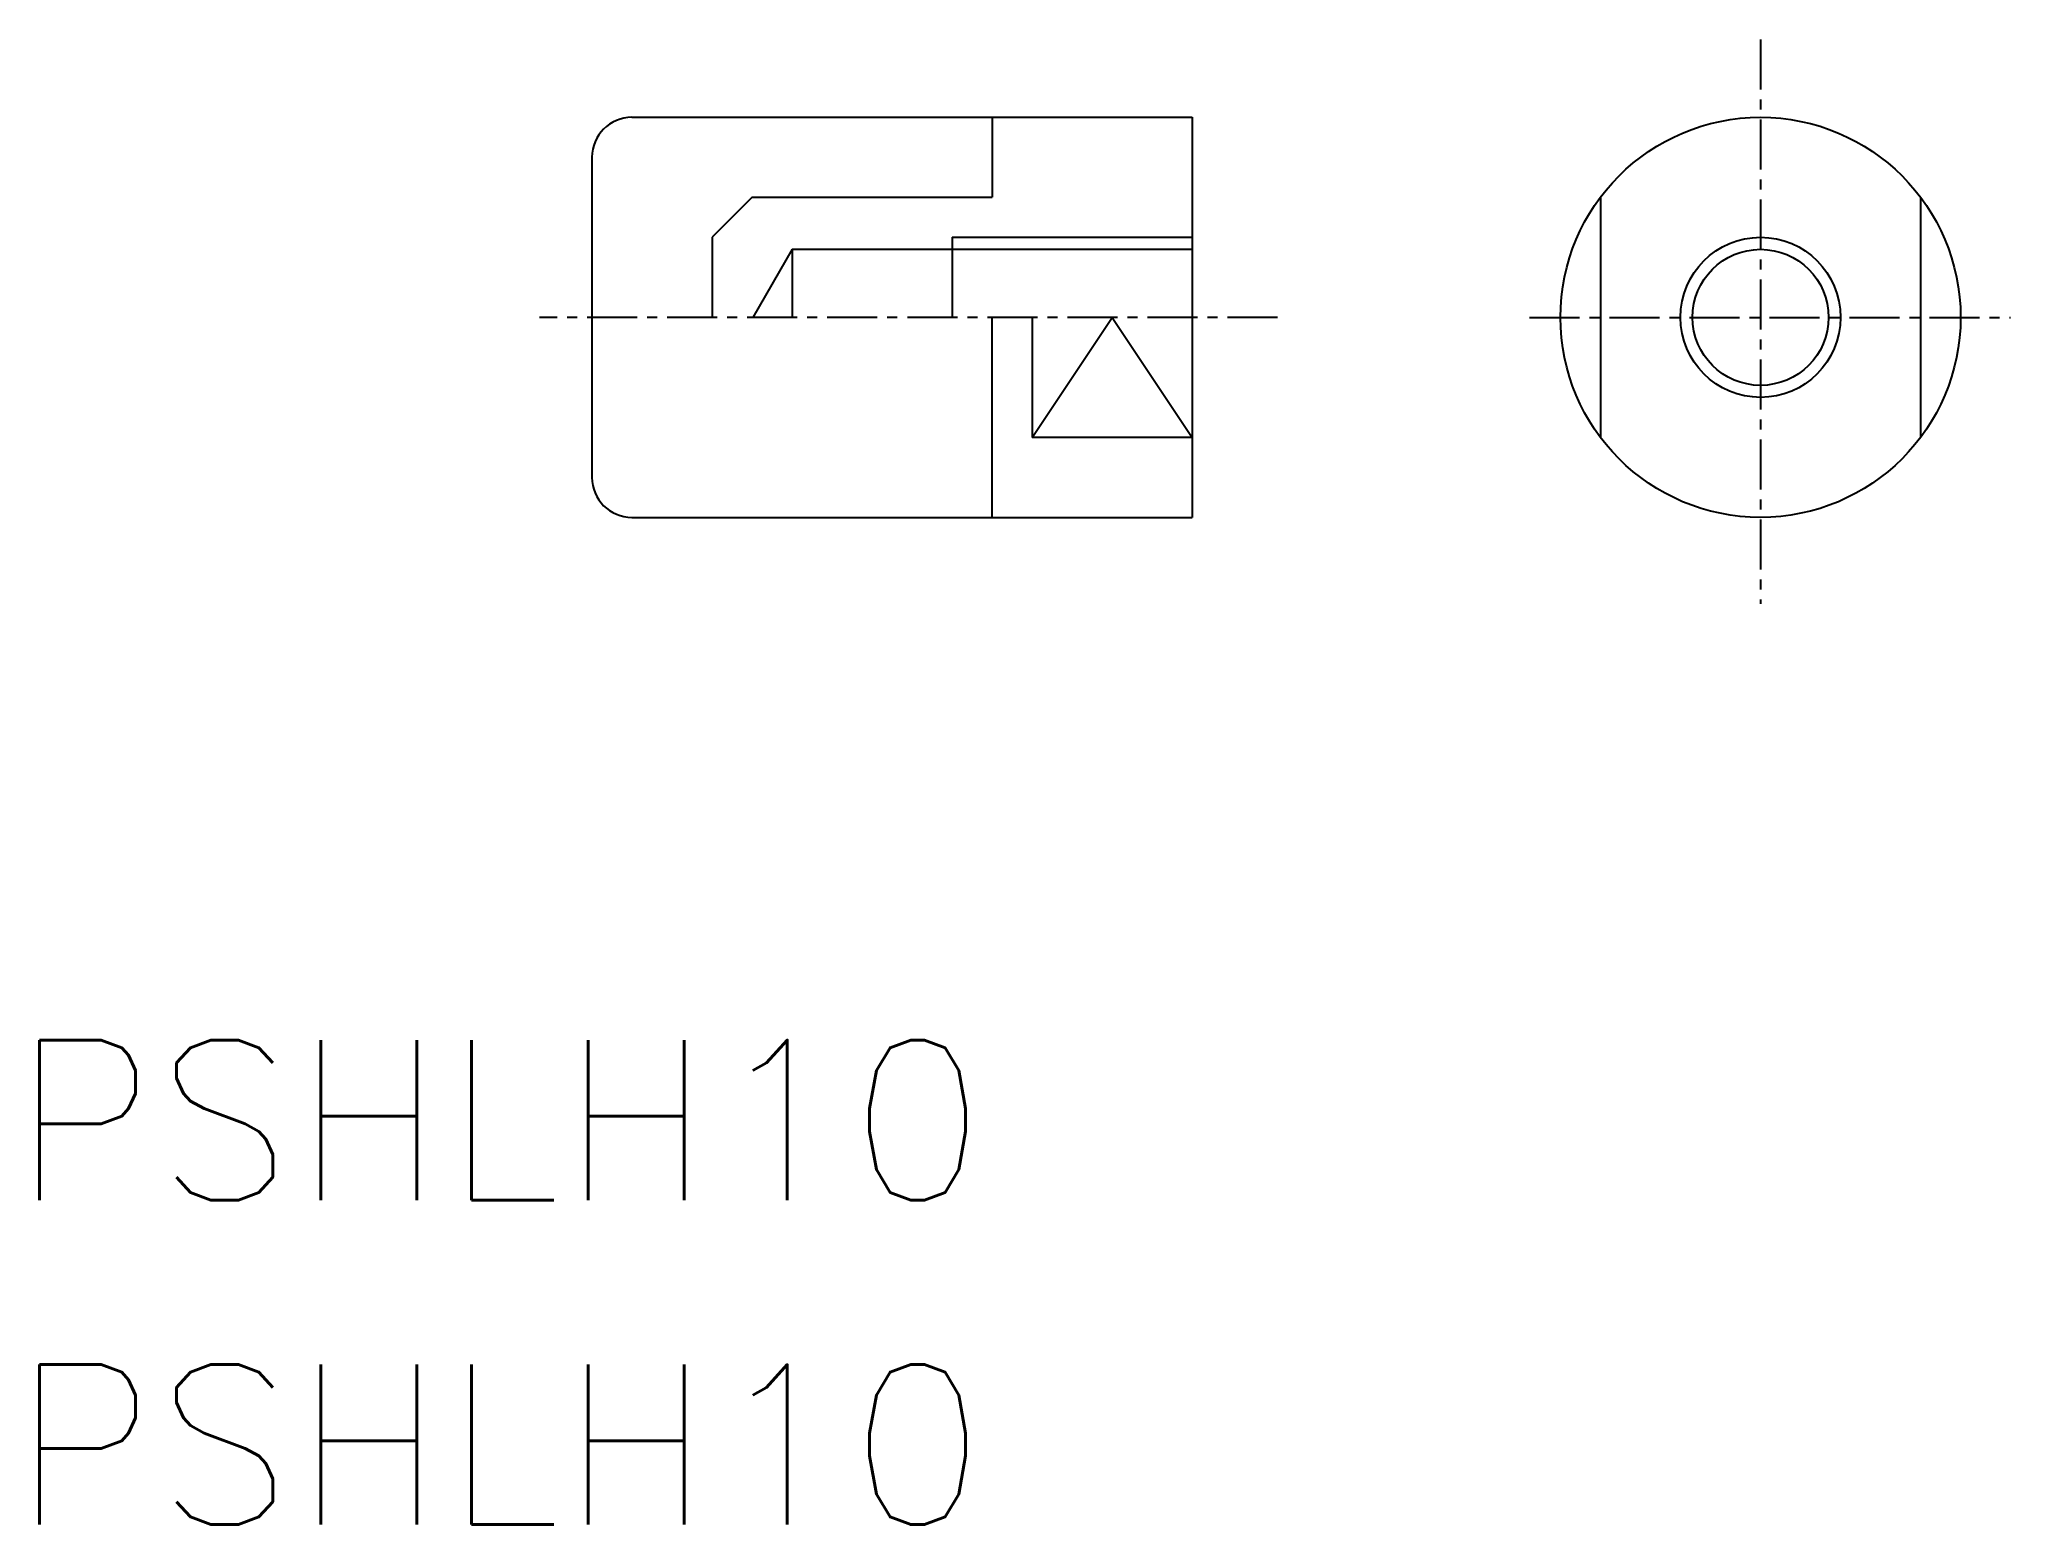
# Model space of a CAD drawing. Extents: x -46.3 to 3, y -28.2 to 8.9.
import ezdxf

# ---------------------------------------------------------------- set-up
doc = ezdxf.new("R2010")
doc.units = 0
doc.linetypes.add('CENTER', pattern=[2, 1.25, -0.25, 0.25, -0.25])
doc.layers.get('0').update_dxf_attribs({"linetype": 'CONTINUOUS'})
doc.layers.add('CENTER', color=1, linetype='CENTER')
doc.styles.get("Standard").update_dxf_attribs({"font": 'txt.shx', "bigfont": 'bigfont.shx'})

msp = doc.modelspace()

# ---------------------------------------------------------------- linework, layer by layer
at = {"linetype": 'CONTINUOUS'}
for p, q in [((-31.497, 6.967), (-17.497, 6.967)), ((-22.497, 6.967), (-22.497, 4.967)), ((-17.497, 6.967), (-17.497, -3.033)), ((-32.497, 5.967), (-32.497, -2.033)), ((-28.497, 4.967), (-29.497, 3.967)), ((-28.497, 4.967), (-22.497, 4.967)), ((-7.297, 4.967), (-7.297, -1.033)), ((0.703, 4.967), (0.703, -1.033)), ((-29.497, 3.967), (-29.497, 1.967)), ((-23.497, 3.967), (-23.497, 1.967)), ((-27.497, 3.667), (-28.479, 1.967)), ((-27.497, 3.667), (-27.497, 1.967)), ((-27.497, 3.667), (-17.497, 3.667)), ((-22.497, -3.033), (-22.497, 1.967)), ((-21.497, 1.967), (-21.497, -1.033)), ((-17.497, -1.033), (-21.497, -1.033)), ((-31.497, -3.033), (-17.497, -3.033))]:
    msp.add_line(p, q, dxfattribs=at)
at = {"color": 3, "linetype": 'CONTINUOUS'}
for p, q in [((-23.497, 3.967), (-17.497, 3.967)), ((-21.497, -1.033), (-19.497, 1.967)), ((-19.497, 1.967), (-17.497, -1.033))]:
    msp.add_line(p, q, dxfattribs=at)
at = {"linetype": 'CONTINUOUS'}
for radius in [5, 1.7]:
    msp.add_circle((-3.297, 1.967), radius, dxfattribs=at)
at = {"color": 3, "linetype": 'CONTINUOUS'}
msp.add_circle((-3.297, 1.967), 2, dxfattribs=at)
at = {"linetype": 'CONTINUOUS'}
for centre, start, end in [((-31.497, 5.967), 90, 180), ((-31.497, -2.033), 180, 270)]:
    msp.add_arc(centre, 1, start, end, dxfattribs=at)
at = {"layer": 'CENTER', "color": 1, "linetype": 'CENTER'}
for p, q in [((-3.297, 8.913), (-3.297, -5.195)), ((-15.366, 1.967), (-33.81, 1.967)), ((-9.072, 1.967), (2.951, 1.967))]:
    msp.add_line(p, q, dxfattribs=at)

# ---------------------------------------------------------------- texts
for p in [(-46.989, -20.096), (-46.989, -28.206)]:
    msp.add_text('PSHLH10', height=4).set_placement(p)

doc.saveas('drawing.dxf')
